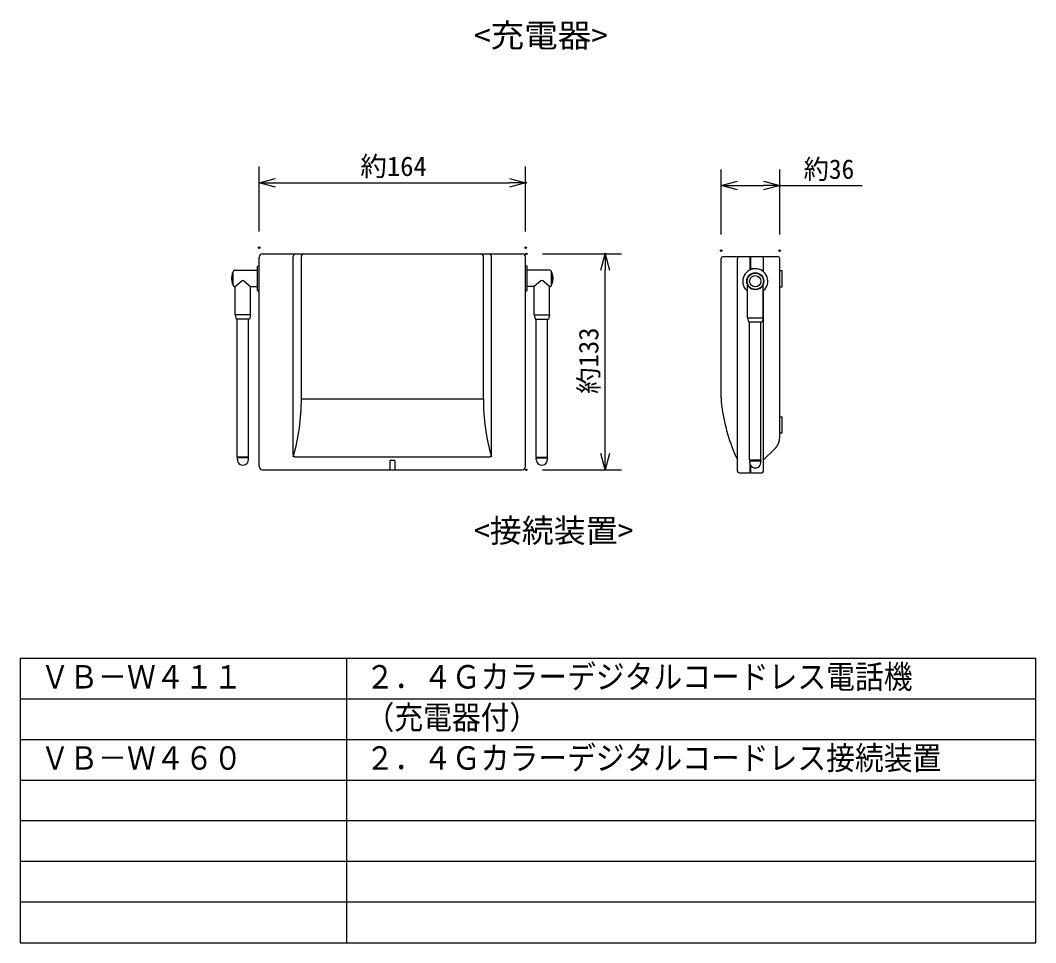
# Model space of a CAD drawing. Units: millimetres, scale not verified. Extents: x -62 to 63, y -117 to 118.
# Drawn here: x -62.5 to 62.5, y -116.9 to -3.2 of the extents above; entities that cross this region are included whole.
import ezdxf
from ezdxf.enums import TextEntityAlignment as Align

# ---------------------------------------------------------------- set-up
doc = ezdxf.new("R2010")
doc.units = ezdxf.units.MM
doc.header["$LTSCALE"] = 0.393461
doc.header["$PDMODE"] = 32
doc.header["$PDSIZE"] = 0.197
for name, color, linetype in [('0-0_MOJI1', 2, 'Continuous'), ('0-2_GAIKEI', 1, 'Continuous'), ('0-3_WAKU', 3, 'Continuous'), ('0-4_DEFPOINTS', 7, 'Continuous')]:
    doc.layers.add(name, color=color, linetype=linetype)
doc.styles.add('ＭＳ ゴシック', font='')
doc.styles.get('ＭＳ ゴシック').set_extended_font_data('MS Gothic')

# ---------------------------------------------------------------- blocks, each defined once
blk = doc.blocks.new('_OPEN30')
at = {"layer": '0-4_DEFPOINTS'}
blk.add_line((0, 0), (-1, 0), dxfattribs=at)
blk.add_lwpolyline([(-1, 0.2679), (0, 0), (-1, -0.2679)], dxfattribs=at)

msp = doc.modelspace()

# ---------------------------------------------------------------- linework, layer by layer
at = {"layer": '0-2_GAIKEI', "color": 7}
for p, q in [((-33.0977, -58.2136), (-33.0977, -32.4137)), ((-32.6977, -32.0137), (-0.6977, -32.0137)), ((-28.8977, -56.7136), (-28.8977, -32.3137)), ((-4.4977, -56.7136), (-4.4977, -32.3137)), ((-0.2977, -58.2136), (-0.2977, -32.4137)), ((30.7828, -32.3647), (23.9828, -32.3647)), ((27.3328, -33.9776), (27.3328, -32.3647)), ((27.3328, -32.4647), (27.4328, -32.4647)), ((27.4328, -33.9356), (27.4328, -32.3647)), ((-33.2977, -36.4837), (-33.2977, -33.5837)), ((-33.1977, -33.4837), (-33.0977, -33.4837)), ((-0.1977, -33.4837), (-0.2977, -33.4837)), ((-0.0977, -36.4837), (-0.0977, -33.5837)), ((23.7828, -49.7627), (23.7828, -32.5647)), ((25.7828, -58.7647), (25.7828, -32.5647)), ((28.9828, -34.2004), (28.9828, -32.5647)), ((30.9828, -54.6123), (30.9828, -32.5647)), ((-36.3576, -34.3337), (-36.2976, -34.3337)), ((-36.2976, -35.8337), (-36.2976, -34.2337)), ((-36.0976, -34.0337), (-33.2977, -34.0337)), ((2.7023, -34.0337), (-0.0977, -34.0337)), ((2.9023, -35.8337), (2.9023, -34.2337)), ((2.9623, -34.3337), (2.9023, -34.3337)), ((27.9828, -33.8347), (27.4328, -33.8347)), ((-36.3576, -35.7337), (-36.2976, -35.7337)), ((-36.0476, -36.0337), (-36.0976, -36.0337)), ((-36.0476, -36.0337), (-35.2262, -35.3444)), ((-36.0476, -39.5337), (-36.0476, -36.0337)), ((-34.9691, -35.3444), (-34.1476, -36.0337)), ((-34.1476, -36.0337), (-33.2977, -36.0337)), ((-34.1476, -39.5337), (-34.1476, -36.0337)), ((0.7523, -36.0337), (-0.0977, -36.0337)), ((1.5738, -35.3444), (0.7523, -36.0337)), ((0.7523, -39.5337), (0.7523, -36.0337)), ((2.6523, -36.0337), (1.8309, -35.3444)), ((2.6523, -39.5337), (2.6523, -36.0337)), ((2.6523, -36.0337), (2.7023, -36.0337)), ((2.9623, -35.7337), (2.9023, -35.7337)), ((27.0328, -39.8847), (27.0328, -35.697)), ((28.9328, -39.8847), (28.9328, -35.697)), ((-33.1977, -36.5837), (-33.0977, -36.5837)), ((-0.1977, -36.5837), (-0.2977, -36.5837)), ((28.9828, -58.7647), (28.9828, -36.569)), ((-36.0476, -39.5337), (-35.9277, -40.0337)), ((-34.1477, -39.5337), (-34.2677, -40.0337)), ((0.7523, -39.5337), (0.8723, -40.0337)), ((2.6523, -39.5337), (2.5323, -40.0337)), ((27.0328, -39.8847), (27.1528, -40.3847)), ((28.9328, -39.8847), (28.8128, -40.3847)), ((-34.2677, -40.0337), (-35.9277, -40.0337)), ((-35.7976, -57.0336), (-35.7976, -40.0337)), ((-34.3976, -57.0336), (-34.3976, -40.0337)), ((0.8723, -40.0337), (2.5323, -40.0337)), ((1.0023, -57.0336), (1.0023, -40.0337)), ((2.4023, -57.0336), (2.4023, -40.0337)), ((27.1528, -40.3847), (28.8128, -40.3847)), ((27.2828, -57.3847), (27.2828, -40.3847)), ((28.6828, -57.3847), (28.6828, -40.3847)), ((28.9828, -57.3647), (30.3569, -56.0656)), ((-34.3976, -57.0336), (-35.7976, -57.0336)), ((-35.7777, -57.3536), (-35.7777, -57.1336)), ((-35.7576, -57.0336), (-35.7576, -57.1336)), ((-34.4377, -57.0336), (-34.4377, -57.1336)), ((-28.5977, -57.0136), (-4.7977, -57.0136)), ((1.0023, -57.0336), (2.4023, -57.0336)), ((1.0223, -57.1336), (2.3823, -57.1336)), ((1.0223, -57.3536), (1.0223, -57.1336)), ((1.0423, -57.0336), (1.0423, -57.1336)), ((2.3623, -57.0336), (2.3623, -57.1336)), ((2.3823, -57.3536), (2.3823, -57.1336)), ((27.3028, -57.7047), (27.3028, -57.4847)), ((27.3228, -57.3847), (27.3228, -57.4847)), ((28.6428, -57.3847), (28.6428, -57.4847)), ((28.6628, -57.7047), (28.6628, -57.4847)), ((-32.6977, -58.6136), (-0.6977, -58.6136)), ((27.3328, -58.9647), (27.3328, -57.9045)), ((27.4328, -58.9647), (27.4328, -58.1046)), ((25.9828, -58.9647), (27.3328, -58.9647)), ((27.3328, -58.8647), (27.4328, -58.8647)), ((27.4328, -58.9647), (28.7828, -58.9647)), ((27.4328, -58.9647), (28.7828, -58.9647))]:
    msp.add_line(p, q, dxfattribs=at)
at = {"layer": '0-2_GAIKEI'}
for p, q in [((-27.8977, -49.8756), (-27.8977, -32.3137)), ((-5.4977, -49.8756), (-5.4977, -32.3137)), ((-36.3576, -35.7337), (-36.3576, -34.3337)), ((2.9623, -35.7337), (2.9623, -34.3337)), ((30.9828, -34.0738), (31.2828, -34.0738)), ((31.2828, -36.0738), (31.2828, -34.0738)), ((30.9828, -36.0738), (31.2828, -36.0738)), ((-34.1476, -39.5337), (-36.0476, -39.5337)), ((0.7523, -39.5337), (2.6523, -39.5337)), ((27.0328, -39.8847), (28.9328, -39.8847)), ((-27.8977, -49.8756), (-5.4977, -49.8756)), ((30.9828, -52.0738), (31.2828, -52.0738)), ((31.2828, -54.0738), (31.2828, -52.0738)), ((30.9828, -54.0738), (31.2828, -54.0738)), ((-16.8977, -57.4136), (-16.4977, -57.4136)), ((27.2828, -57.3847), (28.6828, -57.3847)), ((27.3028, -57.4847), (28.6628, -57.4847)), ((-16.9977, -57.5136), (-16.9977, -58.6136)), ((-16.3977, -57.5136), (-16.3977, -58.6136))]:
    msp.add_line(p, q, dxfattribs=at)
at = {"layer": '0-2_GAIKEI', "color": 7}
msp.add_lwpolyline([(-34.4177, -57.3536), (-34.4177, -57.1336), (-35.7777, -57.1336)], dxfattribs=at)
at = {"layer": '0-2_GAIKEI'}
for radius in [1.05, 1, 1, 1, 0.7, 0.7]:
    msp.add_circle((27.9828, -35.3847), radius, dxfattribs=at)
at = {"layer": '0-2_GAIKEI', "color": 7}
for centre, radius, start, end in [((-32.6977, -32.4137), 0.4, 90, 180), ((-28.5977, -32.3137), 0.3, 90, 180), ((-27.5977, -32.3137), 0.3, 90, 180), ((-5.7977, -32.3137), 0.3, 0, 90), ((-4.7977, -32.3137), 0.3, 0, 90), ((-0.6977, -32.4137), 0.4, 0, 90), ((23.9828, -32.5647), 0.2, 90, 180), ((25.9828, -32.5647), 0.2, 90, 180), ((28.7828, -32.5647), 0.2, 0, 90), ((30.7828, -32.5647), 0.2, 0, 90), ((-33.1977, -33.5837), 0.1, 90, 180), ((-0.1977, -33.5837), 0.1, 0, 90), ((-34.6776, -35.0337), 1.82, 157.38014, 202.61986), ((-36.0976, -34.2337), 0.2, 90, 179.99998), ((2.7023, -34.2337), 0.2, 0.00002, 90), ((1.2823, -35.0337), 1.82, 337.38014, 22.61986), ((27.9828, -35.3847), 1.55, 310.17777, 232.20028), ((-36.0976, -35.8337), 0.2, 179.99998, 270.00002), ((-35.0976, -35.4976), 0.2, 50, 130), ((1.7023, -35.4976), 0.2, 50, 130), ((2.7023, -35.8337), 0.2, 269.99998, 0.00002), ((-33.1977, -36.4837), 0.1, 180, 270), ((-0.1977, -36.4837), 0.1, 270, 0), ((31.7828, -49.7627), 8, 180, 187.47877), ((45.6948, -47.9364), 22.0314, 187.47877, 205.33752), ((28.9828, -54.6123), 2, 313.39461, 0), ((-35.0976, -57.3536), 0.68, 179.99998, 359.99999), ((-28.5977, -56.7136), 0.3, 180, 270), ((-4.7977, -56.7136), 0.3, 270, 0), ((1.7023, -57.3536), 0.68, 180.00001, 0.00002), ((-32.6977, -58.2136), 0.4, 180, 270), ((-0.6977, -58.2136), 0.4, 270, 0), ((27.9828, -57.7047), 0.68, 180.00001, 0.00002), ((25.9828, -58.7647), 0.2, 180, 270), ((28.7828, -58.7647), 0.2, 270, 0)]:
    msp.add_arc(centre, radius, start, end, dxfattribs=at)
at = {"layer": '0-2_GAIKEI'}
for centre, radius, start, end in [((-53.8737, -49.8756), 25.9761, 344.05025, 0), ((20.4784, -49.8756), 25.9761, 180, 195.94975), ((-16.8977, -57.5136), 0.1, 90, 180), ((-16.4977, -57.5136), 0.1, 0, 90)]:
    msp.add_arc(centre, radius, start, end, dxfattribs=at)
at = {"layer": '0-3_WAKU'}
for p, q in [((-33.0977, -29.2525), (-33.0977, -21.2525)), ((-0.2977, -29.2525), (-0.2977, -21.2525)), ((23.7828, -29.6035), (23.7828, -21.6035)), ((30.9828, -29.6035), (30.9828, -21.6035)), ((-31.0977, -23.2525), (-2.2977, -23.2525)), ((25.7828, -23.6035), (28.9828, -23.6035)), ((30.9828, -23.6035), (41.1495, -23.6035)), ((1.7847, -32.0137), (11.4922, -32.0137)), ((9.4922, -56.6136), (9.4922, -34.0137)), ((1.7847, -58.6136), (11.4922, -58.6136))]:
    msp.add_line(p, q, dxfattribs=at)
at = {"layer": '0-3_WAKU', "color": 4}
for p, q in [((62.5, -81.8579), (-62.5, -81.8579)), ((-62.5, -81.8579), (-62.5, -116.8579)), ((-22.2944, -116.8579), (-22.2944, -81.8579)), ((62.5, -116.8579), (62.5, -81.8579)), ((-62.5, -116.8579), (62.5, -116.8579))]:
    msp.add_line(p, q, dxfattribs=at)
at = {"layer": '0-3_WAKU', "color": 1}
for p, q in [((62.5, -86.8579), (-62.5, -86.8579)), ((62.5, -91.8579), (-62.5, -91.8579)), ((62.5, -96.8579), (-62.5, -96.8579)), ((62.5, -101.8579), (-62.5, -101.8579)), ((62.5, -106.8579), (-62.5, -106.8579)), ((62.5, -111.8579), (-62.5, -111.8579))]:
    msp.add_line(p, q, dxfattribs=at)
at = {"layer": '0-4_DEFPOINTS'}
for p in [(-0.2977, -23.2525), (30.9828, -23.6035), (-33.0977, -31.2525), (-0.2977, -31.2525), (-0.2153, -32.0137), (9.4922, -32.0137), (23.7828, -31.6035), (30.9828, -31.6035), (-0.2153, -58.6136)]:
    msp.add_point(p, dxfattribs=at)

# ---------------------------------------------------------------- block references
at = {"layer": '0-3_WAKU', "xscale": 2, "yscale": 2}
for p, rotation in [((-33.0977, -23.2525), 180), ((23.7828, -23.6035), 180), ((9.4922, -32.0137), 90), ((9.4922, -58.6136), 270)]:
    msp.add_blockref('_OPEN30', p, dxfattribs=dict(at, rotation=rotation))
for p in [(-0.2977, -23.2525), (30.9828, -23.6035)]:
    msp.add_blockref('_OPEN30', p, dxfattribs=at)

# ---------------------------------------------------------------- texts
at = {"layer": '0-0_MOJI1', "style": 'ＭＳ ゴシック'}
for s, width, p in [('<充電器>', 1.05, (-6.6729, -7.4122)), ('２．４Ｇカラーデジタルコードレス電話機', 0.9, (-20, -86.4131)), ('ＶＢ－Ｗ４１１', 0.9, (-60, -86.4131)), ('（充電器付）', 0.9, (-20, -91.413)), ('２．４Ｇカラーデジタルコードレス接続装置', 0.9, (-20, -96.413)), ('ＶＢ－Ｗ４６０', 0.9, (-60, -96.413))]:
    msp.add_text(s, height=2.887, dxfattribs=dict(at, width=width)).set_placement(p, align=Align.BOTTOM_LEFT)
msp.add_text('<接続装置>', height=2.887, dxfattribs=at).set_placement((-6.6729, -68.4091), align=Align.BOTTOM_LEFT)
at = {"layer": '0-3_WAKU', "style": 'ＭＳ ゴシック'}
msp.add_text('約164', height=2.406, dxfattribs=at).set_placement((-20.6511, -23.1429), align=Align.BOTTOM_LEFT)
at = {"layer": '0-3_WAKU', "style": 'ＭＳ ゴシック', "width": 0.95}
msp.add_text('約36', height=2.406, dxfattribs=at).set_placement((33.9329, -23.494), align=Align.BOTTOM_LEFT)
at = {"layer": '0-3_WAKU', "style": 'ＭＳ ゴシック'}
msp.add_text('約133', height=2.406, rotation=90, dxfattribs=at).set_placement((9.3826, -49.2671), align=Align.BOTTOM_LEFT)

doc.saveas('drawing.dxf')
